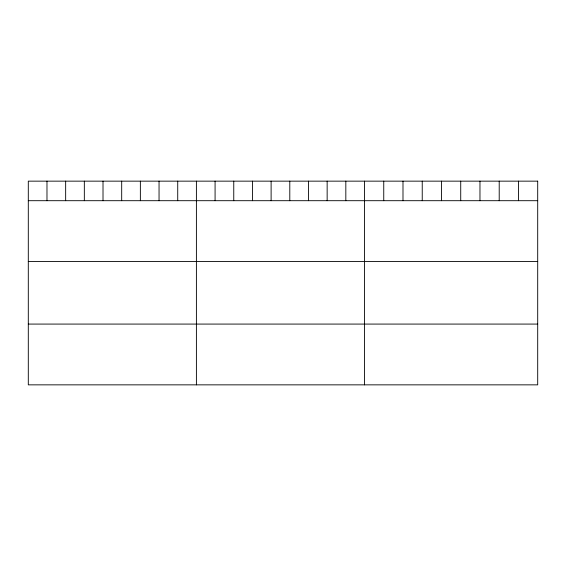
<?xml version="1.0" encoding="UTF-8"?>
<svg xmlns="http://www.w3.org/2000/svg" width="566" height="566" viewBox="0 0 566 566"><rect width="100%" height="100%" fill="white"/><g stroke="black" fill="none" stroke-linecap="round" stroke-linejoin="round"><path stroke-width="0.85" d="M28.3 200.697L537.7 200.697M28.3 261.464L537.7 261.464M28.3 324.077L537.7 324.077M518.456 181.148L518.456 200.697M499.212 181.148L499.212 200.697M479.968 181.148L479.968 200.697M460.724 181.148L460.724 200.697M441.48 181.148L441.48 200.697M422.236 181.148L422.236 200.697M402.992 181.148L402.992 200.697M383.748 181.148L383.748 200.697M364.504 181.148L364.504 384.852M345.826 181.148L345.826 200.697M327.148 181.148L327.148 200.697M308.47 181.148L308.47 200.697M289.792 181.148L289.792 200.697M271.114 181.148L271.114 200.697M252.436 181.148L252.436 200.697M233.758 181.148L233.758 200.697M215.08 181.148L215.08 200.697M196.402 181.148L196.402 384.852M177.724 181.148L177.724 200.697M159.046 181.148L159.046 200.697M140.368 181.148L140.368 200.697M121.69 181.148L121.69 200.697M103.012 181.148L103.012 200.697M84.334 181.148L84.334 200.697M65.656 181.148L65.656 200.697M46.978 181.148L46.978 200.697M537.7 181.148L28.3 181.148L28.3 384.852L537.7 384.852L537.7 181.148"/></g></svg>
